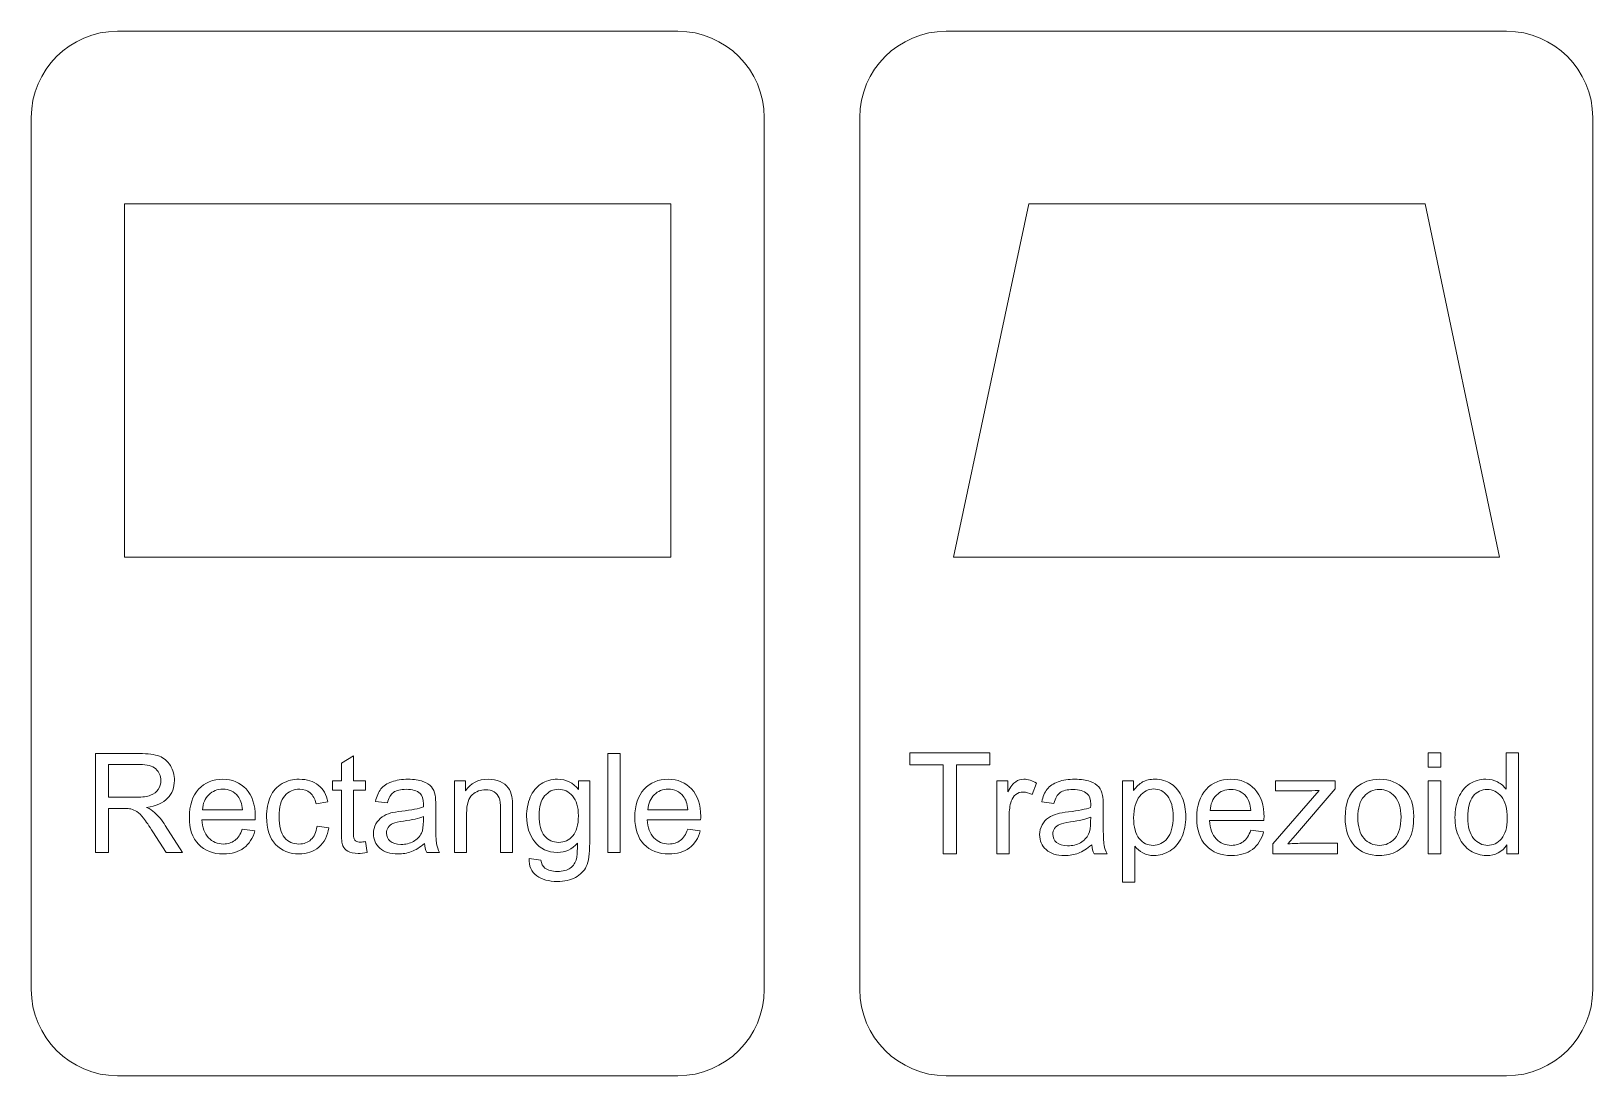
# Model space of a CAD drawing. Header units: inches. Extents: x -4.5 to 4.5, y -6.6 to 6.6.
# Drawn here: x -2.156 to 2.216, y 3.673 to 6.598 of the extents above; entities that cross this region are included whole.
import ezdxf

# ---------------------------------------------------------------- set-up
doc = ezdxf.new("R2010")
doc.units = ezdxf.units.IN
doc.header["$MEASUREMENT"] = 0
doc.layers.add('Layer 1', color=7, linetype='Continuous')

msp = doc.modelspace()

# ---------------------------------------------------------------- linework, layer by layer
at = {"layer": 'Layer 1', "lineweight": 9}
msp.add_lwpolyline([(-1.895, 5.1249), (-0.3657, 5.1249), (-0.3657, 6.1145), (-1.895, 6.1145), (-1.895, 5.1249)], close=True, dxfattribs=at)
for points, knots in [([(-1.9151, 6.5976), (-1.9151, 6.5976), (-0.3456, 6.5976), (-0.3456, 6.5976), (-0.2128, 6.5976), (-0.1042, 6.489), (-0.1042, 6.3562), (-0.1042, 6.3562), (-0.1042, 3.9145), (-0.1042, 3.9145), (-0.1042, 3.7817), (-0.2128, 3.6731), (-0.3456, 3.6731), (-0.3456, 3.6731), (-1.9151, 3.6731), (-1.9151, 3.6731), (-2.0479, 3.6731), (-2.1565, 3.7817), (-2.1565, 3.9145), (-2.1565, 3.9145), (-2.1565, 6.3562), (-2.1565, 6.3562), (-2.1565, 6.489), (-2.0479, 6.5976), (-1.9151, 6.5976)], [0, 0, 0, 0, 0.125, 0.125, 0.125, 0.25, 0.25, 0.25, 0.375, 0.375, 0.375, 0.5, 0.5, 0.5, 0.625, 0.625, 0.625, 0.75, 0.75, 0.75, 0.875, 0.875, 0.875, 1, 1, 1, 1]), ([(0.4049, 6.5976), (0.4049, 6.5976), (1.9744, 6.5976), (1.9744, 6.5976), (2.1072, 6.5976), (2.2158, 6.489), (2.2158, 6.3562), (2.2158, 6.3562), (2.2158, 3.9145), (2.2158, 3.9145), (2.2158, 3.7817), (2.1072, 3.6731), (1.9744, 3.6731), (1.9744, 3.6731), (0.4049, 3.6731), (0.4049, 3.6731), (0.2721, 3.6731), (0.1635, 3.7817), (0.1635, 3.9145), (0.1635, 3.9145), (0.1635, 6.3562), (0.1635, 6.3562), (0.1635, 6.489), (0.2721, 6.5976), (0.4049, 6.5976)], [0, 0, 0, 0, 0.125, 0.125, 0.125, 0.25, 0.25, 0.25, 0.375, 0.375, 0.375, 0.5, 0.5, 0.5, 0.625, 0.625, 0.625, 0.75, 0.75, 0.75, 0.875, 0.875, 0.875, 1, 1, 1, 1]), ([(0.6372, 6.1145), (0.6372, 6.1145), (1.7462, 6.1145), (1.7462, 6.1145), (1.7462, 6.1145), (1.955, 5.1249), (1.955, 5.1249), (1.955, 5.1249), (0.4256, 5.1249), (0.4256, 5.1249), (0.4256, 5.1249), (0.6372, 6.1145), (0.6372, 6.1145)], [0, 0, 0, 0, 0.25, 0.25, 0.25, 0.5, 0.5, 0.5, 0.75, 0.75, 0.75, 1, 1, 1, 1])]:
    msp.add_open_spline(points, degree=3, knots=knots, dxfattribs=at)
at = {"layer": 'Layer 1', "color": 1, "lineweight": 9}
for points, knots in [([(-1.9768, 4.2983), (-1.9768, 4.2983), (-1.9768, 4.5753), (-1.9768, 4.5753), (-1.9768, 4.5753), (-1.8541, 4.5753), (-1.8541, 4.5753), (-1.8294, 4.5753), (-1.8106, 4.5727), (-1.7978, 4.5678), (-1.785, 4.5628), (-1.7747, 4.5541), (-1.767, 4.5415), (-1.7594, 4.5289), (-1.7556, 4.515), (-1.7556, 4.4998), (-1.7556, 4.4801), (-1.7619, 4.4635), (-1.7746, 4.4501), (-1.7874, 4.4366), (-1.8069, 4.4281), (-1.8335, 4.4244), (-1.8238, 4.4198), (-1.8164, 4.4151), (-1.8114, 4.4106), (-1.8007, 4.4008), (-1.7906, 4.3885), (-1.7811, 4.3737), (-1.7811, 4.3737), (-1.7332, 4.2983), (-1.7332, 4.2983), (-1.7332, 4.2983), (-1.779, 4.2983), (-1.779, 4.2983), (-1.779, 4.2983), (-1.8156, 4.356), (-1.8156, 4.356), (-1.8262, 4.3727), (-1.8351, 4.3854), (-1.8419, 4.3942), (-1.8489, 4.403), (-1.8551, 4.4091), (-1.8606, 4.4127), (-1.866, 4.4162), (-1.8716, 4.4186), (-1.8773, 4.42), (-1.8814, 4.4209), (-1.8882, 4.4213), (-1.8976, 4.4213), (-1.8976, 4.4213), (-1.9401, 4.4213), (-1.9401, 4.4213), (-1.9401, 4.4213), (-1.9401, 4.2983), (-1.9401, 4.2983), (-1.9401, 4.2983), (-1.9768, 4.2983), (-1.9768, 4.2983)], [0, 0, 0, 0, 0.052632, 0.052632, 0.052632, 0.105263, 0.105263, 0.105263, 0.157895, 0.157895, 0.157895, 0.210526, 0.210526, 0.210526, 0.263158, 0.263158, 0.263158, 0.315789, 0.315789, 0.315789, 0.368421, 0.368421, 0.368421, 0.421053, 0.421053, 0.421053, 0.473684, 0.473684, 0.473684, 0.526316, 0.526316, 0.526316, 0.578947, 0.578947, 0.578947, 0.631579, 0.631579, 0.631579, 0.684211, 0.684211, 0.684211, 0.736842, 0.736842, 0.736842, 0.789474, 0.789474, 0.789474, 0.842105, 0.842105, 0.842105, 0.894737, 0.894737, 0.894737, 0.947368, 0.947368, 0.947368, 1, 1, 1, 1]), ([(-1.2201, 4.3287), (-1.2201, 4.3287), (-1.2155, 4.2986), (-1.2155, 4.2986), (-1.225, 4.2966), (-1.2336, 4.2956), (-1.2411, 4.2956), (-1.2534, 4.2956), (-1.2629, 4.2976), (-1.2698, 4.3015), (-1.2765, 4.3054), (-1.2813, 4.3105), (-1.2841, 4.3169), (-1.2869, 4.3233), (-1.2882, 4.3367), (-1.2882, 4.3571), (-1.2882, 4.3571), (-1.2882, 4.4728), (-1.2882, 4.4728), (-1.2882, 4.4728), (-1.3134, 4.4728), (-1.3134, 4.4728), (-1.3134, 4.4728), (-1.3134, 4.4991), (-1.3134, 4.4991), (-1.3134, 4.4991), (-1.2882, 4.4991), (-1.2882, 4.4991), (-1.2882, 4.4991), (-1.2882, 4.5487), (-1.2882, 4.5487), (-1.2882, 4.5487), (-1.2542, 4.5691), (-1.2542, 4.5691), (-1.2542, 4.5691), (-1.2542, 4.4991), (-1.2542, 4.4991), (-1.2542, 4.4991), (-1.2201, 4.4991), (-1.2201, 4.4991), (-1.2201, 4.4991), (-1.2201, 4.4728), (-1.2201, 4.4728), (-1.2201, 4.4728), (-1.2542, 4.4728), (-1.2542, 4.4728), (-1.2542, 4.4728), (-1.2542, 4.3552), (-1.2542, 4.3552), (-1.2542, 4.3454), (-1.2536, 4.3392), (-1.2524, 4.3364), (-1.2512, 4.3337), (-1.2493, 4.3315), (-1.2466, 4.3298), (-1.2439, 4.3282), (-1.24, 4.3273), (-1.235, 4.3273), (-1.2312, 4.3273), (-1.2263, 4.3278), (-1.2201, 4.3287)], [0, 0, 0, 0, 0.05, 0.05, 0.05, 0.1, 0.1, 0.1, 0.15, 0.15, 0.15, 0.2, 0.2, 0.2, 0.25, 0.25, 0.25, 0.3, 0.3, 0.3, 0.35, 0.35, 0.35, 0.4, 0.4, 0.4, 0.45, 0.45, 0.45, 0.5, 0.5, 0.5, 0.55, 0.55, 0.55, 0.6, 0.6, 0.6, 0.65, 0.65, 0.65, 0.7, 0.7, 0.7, 0.75, 0.75, 0.75, 0.8, 0.8, 0.8, 0.85, 0.85, 0.85, 0.9, 0.9, 0.9, 0.95, 0.95, 0.95, 1, 1, 1, 1]), ([(-0.542, 4.2983), (-0.542, 4.2983), (-0.542, 4.5753), (-0.542, 4.5753), (-0.542, 4.5753), (-0.5079, 4.5753), (-0.5079, 4.5753), (-0.5079, 4.5753), (-0.5079, 4.2983), (-0.5079, 4.2983), (-0.5079, 4.2983), (-0.542, 4.2983), (-0.542, 4.2983)], [0, 0, 0, 0, 0.25, 0.25, 0.25, 0.5, 0.5, 0.5, 0.75, 0.75, 0.75, 1, 1, 1, 1]), ([(0.3969, 4.2941), (0.3969, 4.2941), (0.3969, 4.5437), (0.3969, 4.5437), (0.3969, 4.5437), (0.3037, 4.5437), (0.3037, 4.5437), (0.3037, 4.5437), (0.3037, 4.5769), (0.3037, 4.5769), (0.3037, 4.5769), (0.5277, 4.5769), (0.5277, 4.5769), (0.5277, 4.5769), (0.5277, 4.5437), (0.5277, 4.5437), (0.5277, 4.5437), (0.4345, 4.5437), (0.4345, 4.5437), (0.4345, 4.5437), (0.4345, 4.2941), (0.4345, 4.2941), (0.4345, 4.2941), (0.3969, 4.2941), (0.3969, 4.2941)], [0, 0, 0, 0, 0.125, 0.125, 0.125, 0.25, 0.25, 0.25, 0.375, 0.375, 0.375, 0.5, 0.5, 0.5, 0.625, 0.625, 0.625, 0.75, 0.75, 0.75, 0.875, 0.875, 0.875, 1, 1, 1, 1]), ([(1.7553, 4.5374), (1.7553, 4.5374), (1.7553, 4.5769), (1.7553, 4.5769), (1.7553, 4.5769), (1.79, 4.5769), (1.79, 4.5769), (1.79, 4.5769), (1.79, 4.5374), (1.79, 4.5374), (1.79, 4.5374), (1.7553, 4.5374), (1.7553, 4.5374)], [0, 0, 0, 0, 0.25, 0.25, 0.25, 0.5, 0.5, 0.5, 0.75, 0.75, 0.75, 1, 1, 1, 1]), ([(1.9754, 4.2941), (1.9754, 4.2941), (1.9754, 4.3201), (1.9754, 4.3201), (1.9624, 4.2999), (1.9433, 4.2897), (1.9181, 4.2897), (1.9018, 4.2897), (1.8868, 4.2942), (1.8731, 4.3032), (1.8594, 4.3122), (1.8488, 4.3247), (1.8413, 4.3408), (1.8338, 4.3569), (1.83, 4.3754), (1.83, 4.3964), (1.83, 4.4168), (1.8334, 4.4353), (1.8402, 4.452), (1.8471, 4.4685), (1.8573, 4.4813), (1.8709, 4.4901), (1.8845, 4.499), (1.8997, 4.5034), (1.9165, 4.5034), (1.9289, 4.5034), (1.9399, 4.5008), (1.9495, 4.4956), (1.9591, 4.4904), (1.967, 4.4836), (1.973, 4.4752), (1.973, 4.4752), (1.973, 4.5769), (1.973, 4.5769), (1.973, 4.5769), (2.0078, 4.5769), (2.0078, 4.5769), (2.0078, 4.5769), (2.0078, 4.2941), (2.0078, 4.2941), (2.0078, 4.2941), (1.9754, 4.2941), (1.9754, 4.2941)], [0, 0, 0, 0, 0.071429, 0.071429, 0.071429, 0.142857, 0.142857, 0.142857, 0.214286, 0.214286, 0.214286, 0.285714, 0.285714, 0.285714, 0.357143, 0.357143, 0.357143, 0.428571, 0.428571, 0.428571, 0.5, 0.5, 0.5, 0.571429, 0.571429, 0.571429, 0.642857, 0.642857, 0.642857, 0.714286, 0.714286, 0.714286, 0.785714, 0.785714, 0.785714, 0.857143, 0.857143, 0.857143, 0.928571, 0.928571, 0.928571, 1, 1, 1, 1]), ([(-1.9401, 4.453), (-1.9401, 4.453), (-1.8614, 4.453), (-1.8614, 4.453), (-1.8447, 4.453), (-1.8316, 4.4548), (-1.8222, 4.4583), (-1.8128, 4.4617), (-1.8057, 4.4672), (-1.8008, 4.4749), (-1.7959, 4.4825), (-1.7935, 4.4907), (-1.7935, 4.4997), (-1.7935, 4.5128), (-1.7982, 4.5236), (-1.8077, 4.5321), (-1.8171, 4.5405), (-1.8321, 4.5447), (-1.8525, 4.5447), (-1.8525, 4.5447), (-1.9401, 4.5447), (-1.9401, 4.5447), (-1.9401, 4.5447), (-1.9401, 4.453), (-1.9401, 4.453)], [0, 0, 0, 0, 0.125, 0.125, 0.125, 0.25, 0.25, 0.25, 0.375, 0.375, 0.375, 0.5, 0.5, 0.5, 0.625, 0.625, 0.625, 0.75, 0.75, 0.75, 0.875, 0.875, 0.875, 1, 1, 1, 1]), ([(-1.5656, 4.3633), (-1.5656, 4.3633), (-1.5304, 4.3587), (-1.5304, 4.3587), (-1.5359, 4.3382), (-1.5461, 4.3223), (-1.5611, 4.311), (-1.576, 4.2997), (-1.5951, 4.2941), (-1.6184, 4.2941), (-1.6477, 4.2941), (-1.6709, 4.3031), (-1.688, 4.3211), (-1.7052, 4.3391), (-1.7137, 4.3645), (-1.7137, 4.397), (-1.7137, 4.4307), (-1.7051, 4.4568), (-1.6878, 4.4754), (-1.6704, 4.494), (-1.6479, 4.5033), (-1.6203, 4.5033), (-1.5935, 4.5033), (-1.5717, 4.4942), (-1.5547, 4.476), (-1.5377, 4.4577), (-1.5292, 4.4321), (-1.5292, 4.399), (-1.5292, 4.397), (-1.5293, 4.394), (-1.5294, 4.39), (-1.5294, 4.39), (-1.6789, 4.39), (-1.6789, 4.39), (-1.6776, 4.368), (-1.6714, 4.3511), (-1.6602, 4.3395), (-1.6491, 4.3278), (-1.6351, 4.3219), (-1.6184, 4.3219), (-1.6059, 4.3219), (-1.5953, 4.3252), (-1.5865, 4.3318), (-1.5777, 4.3384), (-1.5708, 4.3489), (-1.5656, 4.3633)], [0, 0, 0, 0, 0.066667, 0.066667, 0.066667, 0.133333, 0.133333, 0.133333, 0.2, 0.2, 0.2, 0.266667, 0.266667, 0.266667, 0.333333, 0.333333, 0.333333, 0.4, 0.4, 0.4, 0.466667, 0.466667, 0.466667, 0.533333, 0.533333, 0.533333, 0.6, 0.6, 0.6, 0.666667, 0.666667, 0.666667, 0.733333, 0.733333, 0.733333, 0.8, 0.8, 0.8, 0.866667, 0.866667, 0.866667, 0.933333, 0.933333, 0.933333, 1, 1, 1, 1]), ([(-1.677, 4.4178), (-1.677, 4.4178), (-1.5652, 4.4178), (-1.5652, 4.4178), (-1.5667, 4.4347), (-1.571, 4.4474), (-1.578, 4.4558), (-1.5888, 4.4689), (-1.6029, 4.4755), (-1.6201, 4.4755), (-1.6357, 4.4755), (-1.6488, 4.4703), (-1.6594, 4.4598), (-1.67, 4.4494), (-1.6758, 4.4354), (-1.677, 4.4178)], [0, 0, 0, 0, 0.2, 0.2, 0.2, 0.4, 0.4, 0.4, 0.6, 0.6, 0.6, 0.8, 0.8, 0.8, 1, 1, 1, 1]), ([(-1.3563, 4.3718), (-1.3563, 4.3718), (-1.323, 4.3672), (-1.323, 4.3672), (-1.3267, 4.3443), (-1.336, 4.3264), (-1.351, 4.3135), (-1.366, 4.3005), (-1.3845, 4.2941), (-1.4064, 4.2941), (-1.4338, 4.2941), (-1.4558, 4.303), (-1.4724, 4.321), (-1.4891, 4.3389), (-1.4975, 4.3645), (-1.4975, 4.3979), (-1.4975, 4.4196), (-1.4938, 4.4385), (-1.4867, 4.4547), (-1.4795, 4.4709), (-1.4686, 4.4831), (-1.4539, 4.4911), (-1.4393, 4.4993), (-1.4234, 4.5033), (-1.4061, 4.5033), (-1.3844, 4.5033), (-1.3665, 4.4978), (-1.3527, 4.4868), (-1.3389, 4.4758), (-1.33, 4.4601), (-1.3261, 4.4399), (-1.3261, 4.4399), (-1.359, 4.4349), (-1.359, 4.4349), (-1.3621, 4.4483), (-1.3677, 4.4585), (-1.3758, 4.4653), (-1.3837, 4.4721), (-1.3934, 4.4755), (-1.4048, 4.4755), (-1.4219, 4.4755), (-1.4358, 4.4693), (-1.4466, 4.4571), (-1.4573, 4.4448), (-1.4626, 4.4254), (-1.4626, 4.3989), (-1.4626, 4.3719), (-1.4575, 4.3524), (-1.4472, 4.3402), (-1.4368, 4.328), (-1.4233, 4.3219), (-1.4068, 4.3219), (-1.3934, 4.3219), (-1.3822, 4.326), (-1.3733, 4.3342), (-1.3643, 4.3423), (-1.3587, 4.3549), (-1.3563, 4.3718)], [0, 0, 0, 0, 0.052632, 0.052632, 0.052632, 0.105263, 0.105263, 0.105263, 0.157895, 0.157895, 0.157895, 0.210526, 0.210526, 0.210526, 0.263158, 0.263158, 0.263158, 0.315789, 0.315789, 0.315789, 0.368421, 0.368421, 0.368421, 0.421053, 0.421053, 0.421053, 0.473684, 0.473684, 0.473684, 0.526316, 0.526316, 0.526316, 0.578947, 0.578947, 0.578947, 0.631579, 0.631579, 0.631579, 0.684211, 0.684211, 0.684211, 0.736842, 0.736842, 0.736842, 0.789474, 0.789474, 0.789474, 0.842105, 0.842105, 0.842105, 0.894737, 0.894737, 0.894737, 0.947368, 0.947368, 0.947368, 1, 1, 1, 1]), ([(-1.0554, 4.3235), (-1.0681, 4.3127), (-1.0803, 4.3052), (-1.0919, 4.3007), (-1.1036, 4.2963), (-1.1161, 4.2941), (-1.1295, 4.2941), (-1.1515, 4.2941), (-1.1685, 4.2994), (-1.1804, 4.3102), (-1.1922, 4.3209), (-1.1982, 4.3346), (-1.1982, 4.3513), (-1.1982, 4.3611), (-1.1959, 4.3701), (-1.1914, 4.3782), (-1.1869, 4.3863), (-1.1811, 4.3928), (-1.1739, 4.3977), (-1.1666, 4.4026), (-1.1584, 4.4063), (-1.1494, 4.4088), (-1.1427, 4.4106), (-1.1325, 4.4122), (-1.1191, 4.4139), (-1.0916, 4.4171), (-1.0713, 4.4211), (-1.0583, 4.4256), (-1.0582, 4.4302), (-1.0581, 4.4332), (-1.0581, 4.4344), (-1.0581, 4.4482), (-1.0614, 4.4579), (-1.0678, 4.4636), (-1.0765, 4.4713), (-1.0895, 4.4751), (-1.1066, 4.4751), (-1.1227, 4.4751), (-1.1345, 4.4722), (-1.1421, 4.4666), (-1.1498, 4.461), (-1.1554, 4.4511), (-1.1591, 4.4368), (-1.1591, 4.4368), (-1.1924, 4.4414), (-1.1924, 4.4414), (-1.1893, 4.4557), (-1.1844, 4.4672), (-1.1774, 4.476), (-1.1704, 4.4848), (-1.1604, 4.4915), (-1.1472, 4.4962), (-1.1341, 4.5009), (-1.1189, 4.5033), (-1.1016, 4.5033), (-1.0844, 4.5033), (-1.0705, 4.5013), (-1.0597, 4.4973), (-1.049, 4.4932), (-1.0411, 4.4882), (-1.036, 4.482), (-1.031, 4.4759), (-1.0275, 4.4682), (-1.0254, 4.4588), (-1.0243, 4.453), (-1.0237, 4.4426), (-1.0237, 4.4276), (-1.0237, 4.4276), (-1.0237, 4.3825), (-1.0237, 4.3825), (-1.0237, 4.3509), (-1.023, 4.331), (-1.0216, 4.3226), (-1.0202, 4.3141), (-1.0174, 4.3061), (-1.0133, 4.2983), (-1.0133, 4.2983), (-1.0489, 4.2983), (-1.0489, 4.2983), (-1.0523, 4.3055), (-1.0545, 4.3139), (-1.0554, 4.3235)], [0, 0, 0, 0, 0.037037, 0.037037, 0.037037, 0.074074, 0.074074, 0.074074, 0.111111, 0.111111, 0.111111, 0.148148, 0.148148, 0.148148, 0.185185, 0.185185, 0.185185, 0.222222, 0.222222, 0.222222, 0.259259, 0.259259, 0.259259, 0.296296, 0.296296, 0.296296, 0.333333, 0.333333, 0.333333, 0.37037, 0.37037, 0.37037, 0.407407, 0.407407, 0.407407, 0.444444, 0.444444, 0.444444, 0.481481, 0.481481, 0.481481, 0.518519, 0.518519, 0.518519, 0.555556, 0.555556, 0.555556, 0.592593, 0.592593, 0.592593, 0.62963, 0.62963, 0.62963, 0.666667, 0.666667, 0.666667, 0.703704, 0.703704, 0.703704, 0.740741, 0.740741, 0.740741, 0.777778, 0.777778, 0.777778, 0.814815, 0.814815, 0.814815, 0.851852, 0.851852, 0.851852, 0.888889, 0.888889, 0.888889, 0.925926, 0.925926, 0.925926, 0.962963, 0.962963, 0.962963, 1, 1, 1, 1]), ([(-0.9714, 4.2983), (-0.9714, 4.2983), (-0.9714, 4.4991), (-0.9714, 4.4991), (-0.9714, 4.4991), (-0.9409, 4.4991), (-0.9409, 4.4991), (-0.9409, 4.4991), (-0.9409, 4.4706), (-0.9409, 4.4706), (-0.9262, 4.4924), (-0.9049, 4.5033), (-0.8771, 4.5033), (-0.865, 4.5033), (-0.8539, 4.5011), (-0.8438, 4.4968), (-0.8337, 4.4925), (-0.8261, 4.4868), (-0.821, 4.4797), (-0.816, 4.4727), (-0.8125, 4.4643), (-0.8105, 4.4546), (-0.8092, 4.4483), (-0.8086, 4.4373), (-0.8086, 4.4216), (-0.8086, 4.4216), (-0.8086, 4.2983), (-0.8086, 4.2983), (-0.8086, 4.2983), (-0.8426, 4.2983), (-0.8426, 4.2983), (-0.8426, 4.2983), (-0.8426, 4.4203), (-0.8426, 4.4203), (-0.8426, 4.4341), (-0.8439, 4.4445), (-0.8466, 4.4514), (-0.8492, 4.4582), (-0.8539, 4.4637), (-0.8606, 4.4678), (-0.8673, 4.4719), (-0.8753, 4.4739), (-0.8843, 4.4739), (-0.8987, 4.4739), (-0.9112, 4.4693), (-0.9217, 4.4601), (-0.9322, 4.451), (-0.9374, 4.4335), (-0.9374, 4.4079), (-0.9374, 4.4079), (-0.9374, 4.2983), (-0.9374, 4.2983), (-0.9374, 4.2983), (-0.9714, 4.2983), (-0.9714, 4.2983)], [0, 0, 0, 0, 0.055556, 0.055556, 0.055556, 0.111111, 0.111111, 0.111111, 0.166667, 0.166667, 0.166667, 0.222222, 0.222222, 0.222222, 0.277778, 0.277778, 0.277778, 0.333333, 0.333333, 0.333333, 0.388889, 0.388889, 0.388889, 0.444444, 0.444444, 0.444444, 0.5, 0.5, 0.5, 0.555556, 0.555556, 0.555556, 0.611111, 0.611111, 0.611111, 0.666667, 0.666667, 0.666667, 0.722222, 0.722222, 0.722222, 0.777778, 0.777778, 0.777778, 0.833333, 0.833333, 0.833333, 0.888889, 0.888889, 0.888889, 0.944444, 0.944444, 0.944444, 1, 1, 1, 1]), ([(-0.7626, 4.2817), (-0.7626, 4.2817), (-0.7297, 4.2771), (-0.7297, 4.2771), (-0.7283, 4.2669), (-0.7245, 4.2595), (-0.7182, 4.2547), (-0.7097, 4.2485), (-0.6982, 4.2453), (-0.6835, 4.2453), (-0.6678, 4.2453), (-0.6556, 4.2485), (-0.6471, 4.2547), (-0.6385, 4.261), (-0.6327, 4.2698), (-0.6297, 4.2811), (-0.6279, 4.288), (-0.6271, 4.3025), (-0.6272, 4.3246), (-0.6421, 4.3071), (-0.6606, 4.2983), (-0.6828, 4.2983), (-0.7104, 4.2983), (-0.7318, 4.3083), (-0.7468, 4.3282), (-0.762, 4.348), (-0.7695, 4.3719), (-0.7695, 4.3997), (-0.7695, 4.4188), (-0.7661, 4.4365), (-0.7592, 4.4527), (-0.7523, 4.4688), (-0.7422, 4.4813), (-0.7291, 4.4901), (-0.7159, 4.4989), (-0.7004, 4.5033), (-0.6826, 4.5033), (-0.659, 4.5033), (-0.6395, 4.4936), (-0.6241, 4.4743), (-0.6241, 4.4743), (-0.6241, 4.4991), (-0.6241, 4.4991), (-0.6241, 4.4991), (-0.5928, 4.4991), (-0.5928, 4.4991), (-0.5928, 4.4991), (-0.5928, 4.3257), (-0.5928, 4.3257), (-0.5928, 4.2945), (-0.5959, 4.2723), (-0.6023, 4.2593), (-0.6086, 4.2463), (-0.6188, 4.236), (-0.6325, 4.2284), (-0.6463, 4.2209), (-0.6632, 4.2171), (-0.6834, 4.2171), (-0.7073, 4.2171), (-0.7265, 4.2225), (-0.7412, 4.2332), (-0.756, 4.2439), (-0.7631, 4.2601), (-0.7626, 4.2817)], [0, 0, 0, 0, 0.047619, 0.047619, 0.047619, 0.095238, 0.095238, 0.095238, 0.142857, 0.142857, 0.142857, 0.190476, 0.190476, 0.190476, 0.238095, 0.238095, 0.238095, 0.285714, 0.285714, 0.285714, 0.333333, 0.333333, 0.333333, 0.380952, 0.380952, 0.380952, 0.428571, 0.428571, 0.428571, 0.47619, 0.47619, 0.47619, 0.52381, 0.52381, 0.52381, 0.571429, 0.571429, 0.571429, 0.619048, 0.619048, 0.619048, 0.666667, 0.666667, 0.666667, 0.714286, 0.714286, 0.714286, 0.761905, 0.761905, 0.761905, 0.809524, 0.809524, 0.809524, 0.857143, 0.857143, 0.857143, 0.904762, 0.904762, 0.904762, 0.952381, 0.952381, 0.952381, 1, 1, 1, 1]), ([(-0.7347, 4.4021), (-0.7347, 4.3759), (-0.7295, 4.3567), (-0.7191, 4.3447), (-0.7086, 4.3326), (-0.6955, 4.3266), (-0.6797, 4.3266), (-0.6641, 4.3266), (-0.651, 4.3326), (-0.6404, 4.3445), (-0.6298, 4.3565), (-0.6245, 4.3754), (-0.6245, 4.401), (-0.6245, 4.4255), (-0.63, 4.444), (-0.6409, 4.4565), (-0.6518, 4.4689), (-0.6649, 4.4751), (-0.6803, 4.4751), (-0.6954, 4.4751), (-0.7082, 4.469), (-0.7189, 4.4567), (-0.7294, 4.4445), (-0.7347, 4.4263), (-0.7347, 4.4021)], [0, 0, 0, 0, 0.125, 0.125, 0.125, 0.25, 0.25, 0.25, 0.375, 0.375, 0.375, 0.5, 0.5, 0.5, 0.625, 0.625, 0.625, 0.75, 0.75, 0.75, 0.875, 0.875, 0.875, 1, 1, 1, 1]), ([(-0.3184, 4.3633), (-0.3184, 4.3633), (-0.2832, 4.3587), (-0.2832, 4.3587), (-0.2886, 4.3382), (-0.2989, 4.3223), (-0.3138, 4.311), (-0.3288, 4.2997), (-0.3479, 4.2941), (-0.3712, 4.2941), (-0.4004, 4.2941), (-0.4236, 4.3031), (-0.4408, 4.3211), (-0.4579, 4.3391), (-0.4665, 4.3645), (-0.4665, 4.397), (-0.4665, 4.4307), (-0.4579, 4.4568), (-0.4405, 4.4754), (-0.4232, 4.494), (-0.4007, 4.5033), (-0.373, 4.5033), (-0.3463, 4.5033), (-0.3244, 4.4942), (-0.3075, 4.476), (-0.2905, 4.4577), (-0.282, 4.4321), (-0.282, 4.399), (-0.282, 4.397), (-0.2821, 4.394), (-0.2822, 4.39), (-0.2822, 4.39), (-0.4317, 4.39), (-0.4317, 4.39), (-0.4304, 4.368), (-0.4242, 4.3511), (-0.413, 4.3395), (-0.4018, 4.3278), (-0.3879, 4.3219), (-0.3712, 4.3219), (-0.3587, 4.3219), (-0.3481, 4.3252), (-0.3393, 4.3318), (-0.3305, 4.3384), (-0.3235, 4.3489), (-0.3184, 4.3633)], [0, 0, 0, 0, 0.066667, 0.066667, 0.066667, 0.133333, 0.133333, 0.133333, 0.2, 0.2, 0.2, 0.266667, 0.266667, 0.266667, 0.333333, 0.333333, 0.333333, 0.4, 0.4, 0.4, 0.466667, 0.466667, 0.466667, 0.533333, 0.533333, 0.533333, 0.6, 0.6, 0.6, 0.666667, 0.666667, 0.666667, 0.733333, 0.733333, 0.733333, 0.8, 0.8, 0.8, 0.866667, 0.866667, 0.866667, 0.933333, 0.933333, 0.933333, 1, 1, 1, 1]), ([(-0.4298, 4.4178), (-0.4298, 4.4178), (-0.318, 4.4178), (-0.318, 4.4178), (-0.3195, 4.4347), (-0.3238, 4.4474), (-0.3308, 4.4558), (-0.3416, 4.4689), (-0.3556, 4.4755), (-0.3728, 4.4755), (-0.3884, 4.4755), (-0.4015, 4.4703), (-0.4122, 4.4598), (-0.4227, 4.4494), (-0.4286, 4.4354), (-0.4298, 4.4178)], [0, 0, 0, 0, 0.2, 0.2, 0.2, 0.4, 0.4, 0.4, 0.6, 0.6, 0.6, 0.8, 0.8, 0.8, 1, 1, 1, 1]), ([(0.5469, 4.2941), (0.5469, 4.2941), (0.5469, 4.4991), (0.5469, 4.4991), (0.5469, 4.4991), (0.5781, 4.4991), (0.5781, 4.4991), (0.5781, 4.4991), (0.5781, 4.4677), (0.5781, 4.4677), (0.5861, 4.4822), (0.5935, 4.4919), (0.6002, 4.4965), (0.607, 4.5011), (0.6145, 4.5034), (0.6226, 4.5034), (0.6343, 4.5034), (0.6462, 4.4998), (0.6583, 4.4924), (0.6583, 4.4924), (0.6459, 4.4604), (0.6459, 4.4604), (0.6375, 4.4651), (0.6291, 4.4675), (0.6207, 4.4675), (0.6131, 4.4675), (0.6063, 4.4652), (0.6003, 4.4606), (0.5943, 4.4561), (0.59, 4.4498), (0.5875, 4.4417), (0.5836, 4.4294), (0.5817, 4.4159), (0.5817, 4.4012), (0.5817, 4.4012), (0.5817, 4.2941), (0.5817, 4.2941), (0.5817, 4.2941), (0.5469, 4.2941), (0.5469, 4.2941)], [0, 0, 0, 0, 0.076923, 0.076923, 0.076923, 0.153846, 0.153846, 0.153846, 0.230769, 0.230769, 0.230769, 0.307692, 0.307692, 0.307692, 0.384615, 0.384615, 0.384615, 0.461538, 0.461538, 0.461538, 0.538462, 0.538462, 0.538462, 0.615385, 0.615385, 0.615385, 0.692308, 0.692308, 0.692308, 0.769231, 0.769231, 0.769231, 0.846154, 0.846154, 0.846154, 0.923077, 0.923077, 0.923077, 1, 1, 1, 1]), ([(0.8128, 4.3197), (0.7999, 4.3087), (0.7874, 4.301), (0.7755, 4.2965), (0.7636, 4.292), (0.7508, 4.2897), (0.7371, 4.2897), (0.7146, 4.2897), (0.6973, 4.2952), (0.6852, 4.3062), (0.6731, 4.3171), (0.667, 4.3311), (0.667, 4.3482), (0.667, 4.3582), (0.6693, 4.3673), (0.6739, 4.3756), (0.6785, 4.3839), (0.6845, 4.3905), (0.6918, 4.3955), (0.6993, 4.4005), (0.7076, 4.4043), (0.7169, 4.4069), (0.7237, 4.4087), (0.734, 4.4104), (0.7478, 4.4121), (0.7759, 4.4154), (0.7966, 4.4194), (0.8098, 4.424), (0.81, 4.4288), (0.81, 4.4318), (0.81, 4.4331), (0.81, 4.4471), (0.8067, 4.4571), (0.8001, 4.4629), (0.7913, 4.4707), (0.778, 4.4746), (0.7605, 4.4746), (0.7441, 4.4746), (0.732, 4.4717), (0.7242, 4.466), (0.7164, 4.4602), (0.7107, 4.4501), (0.7069, 4.4355), (0.7069, 4.4355), (0.6729, 4.4402), (0.6729, 4.4402), (0.676, 4.4548), (0.6811, 4.4666), (0.6882, 4.4755), (0.6953, 4.4845), (0.7056, 4.4913), (0.719, 4.4962), (0.7324, 4.501), (0.748, 4.5034), (0.7656, 4.5034), (0.7832, 4.5034), (0.7974, 4.5014), (0.8084, 4.4973), (0.8194, 4.4931), (0.8275, 4.488), (0.8326, 4.4817), (0.8377, 4.4755), (0.8414, 4.4676), (0.8435, 4.458), (0.8446, 4.4521), (0.8452, 4.4414), (0.8452, 4.4261), (0.8452, 4.4261), (0.8452, 4.38), (0.8452, 4.38), (0.8452, 4.3478), (0.8459, 4.3274), (0.8474, 4.3188), (0.8487, 4.3102), (0.8516, 4.302), (0.8559, 4.2941), (0.8559, 4.2941), (0.8195, 4.2941), (0.8195, 4.2941), (0.816, 4.3014), (0.8138, 4.3099), (0.8128, 4.3197)], [0, 0, 0, 0, 0.037037, 0.037037, 0.037037, 0.074074, 0.074074, 0.074074, 0.111111, 0.111111, 0.111111, 0.148148, 0.148148, 0.148148, 0.185185, 0.185185, 0.185185, 0.222222, 0.222222, 0.222222, 0.259259, 0.259259, 0.259259, 0.296296, 0.296296, 0.296296, 0.333333, 0.333333, 0.333333, 0.37037, 0.37037, 0.37037, 0.407407, 0.407407, 0.407407, 0.444444, 0.444444, 0.444444, 0.481481, 0.481481, 0.481481, 0.518519, 0.518519, 0.518519, 0.555556, 0.555556, 0.555556, 0.592593, 0.592593, 0.592593, 0.62963, 0.62963, 0.62963, 0.666667, 0.666667, 0.666667, 0.703704, 0.703704, 0.703704, 0.740741, 0.740741, 0.740741, 0.777778, 0.777778, 0.777778, 0.814815, 0.814815, 0.814815, 0.851852, 0.851852, 0.851852, 0.888889, 0.888889, 0.888889, 0.925926, 0.925926, 0.925926, 0.962963, 0.962963, 0.962963, 1, 1, 1, 1]), ([(0.8986, 4.2154), (0.8986, 4.2154), (0.8986, 4.4991), (0.8986, 4.4991), (0.8986, 4.4991), (0.9302, 4.4991), (0.9302, 4.4991), (0.9302, 4.4991), (0.9302, 4.4722), (0.9302, 4.4722), (0.9376, 4.4826), (0.9461, 4.4904), (0.9555, 4.4956), (0.9648, 4.5008), (0.9762, 4.5034), (0.9896, 4.5034), (1.0071, 4.5034), (1.0225, 4.499), (1.0359, 4.4899), (1.0492, 4.481), (1.0593, 4.4683), (1.0662, 4.452), (1.0729, 4.4356), (1.0764, 4.4176), (1.0764, 4.3981), (1.0764, 4.3772), (1.0726, 4.3584), (1.0651, 4.3416), (1.0576, 4.3249), (1.0467, 4.312), (1.0323, 4.3031), (1.018, 4.2942), (1.0029, 4.2897), (0.9871, 4.2897), (0.9756, 4.2897), (0.9652, 4.2921), (0.956, 4.297), (0.9468, 4.3019), (0.9393, 4.308), (0.9334, 4.3155), (0.9334, 4.3155), (0.9334, 4.2154), (0.9334, 4.2154), (0.9334, 4.2154), (0.8986, 4.2154), (0.8986, 4.2154)], [0, 0, 0, 0, 0.066667, 0.066667, 0.066667, 0.133333, 0.133333, 0.133333, 0.2, 0.2, 0.2, 0.266667, 0.266667, 0.266667, 0.333333, 0.333333, 0.333333, 0.4, 0.4, 0.4, 0.466667, 0.466667, 0.466667, 0.533333, 0.533333, 0.533333, 0.6, 0.6, 0.6, 0.666667, 0.666667, 0.666667, 0.733333, 0.733333, 0.733333, 0.8, 0.8, 0.8, 0.866667, 0.866667, 0.866667, 0.933333, 0.933333, 0.933333, 1, 1, 1, 1]), ([(0.9302, 4.3953), (0.9302, 4.3691), (0.9355, 4.3496), (0.9461, 4.3371), (0.9568, 4.3245), (0.9697, 4.3182), (0.9848, 4.3182), (1.0002, 4.3182), (1.0134, 4.3247), (1.0243, 4.3377), (1.0353, 4.3508), (1.0408, 4.3709), (1.0408, 4.3982), (1.0408, 4.4243), (1.0355, 4.4438), (1.0247, 4.4568), (1.014, 4.4697), (1.0012, 4.4762), (0.9864, 4.4762), (0.9716, 4.4762), (0.9586, 4.4693), (0.9472, 4.4555), (0.9359, 4.4417), (0.9302, 4.4217), (0.9302, 4.3953)], [0, 0, 0, 0, 0.125, 0.125, 0.125, 0.25, 0.25, 0.25, 0.375, 0.375, 0.375, 0.5, 0.5, 0.5, 0.625, 0.625, 0.625, 0.75, 0.75, 0.75, 0.875, 0.875, 0.875, 1, 1, 1, 1]), ([(1.2582, 4.3604), (1.2582, 4.3604), (1.2941, 4.3557), (1.2941, 4.3557), (1.2885, 4.3348), (1.278, 4.3186), (1.2628, 4.307), (1.2475, 4.2955), (1.228, 4.2897), (1.2042, 4.2897), (1.1743, 4.2897), (1.1506, 4.2989), (1.1331, 4.3174), (1.1156, 4.3357), (1.1069, 4.3616), (1.1069, 4.3949), (1.1069, 4.4292), (1.1157, 4.456), (1.1334, 4.4749), (1.1511, 4.494), (1.1741, 4.5034), (1.2023, 4.5034), (1.2296, 4.5034), (1.252, 4.4942), (1.2693, 4.4755), (1.2866, 4.4569), (1.2953, 4.4307), (1.2953, 4.3969), (1.2953, 4.3949), (1.2952, 4.3918), (1.2951, 4.3877), (1.2951, 4.3877), (1.1424, 4.3877), (1.1424, 4.3877), (1.1437, 4.3652), (1.15, 4.348), (1.1615, 4.3361), (1.1729, 4.3241), (1.1872, 4.3182), (1.2042, 4.3182), (1.2169, 4.3182), (1.2278, 4.3215), (1.2368, 4.3282), (1.2458, 4.3349), (1.2529, 4.3457), (1.2582, 4.3604)], [0, 0, 0, 0, 0.066667, 0.066667, 0.066667, 0.133333, 0.133333, 0.133333, 0.2, 0.2, 0.2, 0.266667, 0.266667, 0.266667, 0.333333, 0.333333, 0.333333, 0.4, 0.4, 0.4, 0.466667, 0.466667, 0.466667, 0.533333, 0.533333, 0.533333, 0.6, 0.6, 0.6, 0.666667, 0.666667, 0.666667, 0.733333, 0.733333, 0.733333, 0.8, 0.8, 0.8, 0.866667, 0.866667, 0.866667, 0.933333, 0.933333, 0.933333, 1, 1, 1, 1]), ([(1.1444, 4.4161), (1.1444, 4.4161), (1.2586, 4.4161), (1.2586, 4.4161), (1.257, 4.4334), (1.2526, 4.4463), (1.2454, 4.4549), (1.2345, 4.4683), (1.2201, 4.475), (1.2025, 4.475), (1.1866, 4.475), (1.1732, 4.4697), (1.1624, 4.459), (1.1516, 4.4483), (1.1456, 4.434), (1.1444, 4.4161)], [0, 0, 0, 0, 0.2, 0.2, 0.2, 0.4, 0.4, 0.4, 0.6, 0.6, 0.6, 0.8, 0.8, 0.8, 1, 1, 1, 1]), ([(1.3197, 4.2941), (1.3197, 4.2941), (1.3197, 4.3224), (1.3197, 4.3224), (1.3197, 4.3224), (1.4495, 4.4722), (1.4495, 4.4722), (1.4348, 4.4714), (1.4218, 4.471), (1.4106, 4.471), (1.4106, 4.471), (1.3276, 4.471), (1.3276, 4.471), (1.3276, 4.471), (1.3276, 4.4991), (1.3276, 4.4991), (1.3276, 4.4991), (1.4947, 4.4991), (1.4947, 4.4991), (1.4947, 4.4991), (1.4947, 4.4762), (1.4947, 4.4762), (1.4947, 4.4762), (1.3835, 4.3463), (1.3835, 4.3463), (1.3835, 4.3463), (1.3623, 4.3221), (1.3623, 4.3221), (1.3779, 4.3234), (1.3925, 4.3241), (1.4061, 4.3241), (1.4061, 4.3241), (1.501, 4.3241), (1.501, 4.3241), (1.501, 4.3241), (1.501, 4.2941), (1.501, 4.2941), (1.501, 4.2941), (1.3197, 4.2941), (1.3197, 4.2941)], [0, 0, 0, 0, 0.076923, 0.076923, 0.076923, 0.153846, 0.153846, 0.153846, 0.230769, 0.230769, 0.230769, 0.307692, 0.307692, 0.307692, 0.384615, 0.384615, 0.384615, 0.461538, 0.461538, 0.461538, 0.538462, 0.538462, 0.538462, 0.615385, 0.615385, 0.615385, 0.692308, 0.692308, 0.692308, 0.769231, 0.769231, 0.769231, 0.846154, 0.846154, 0.846154, 0.923077, 0.923077, 0.923077, 1, 1, 1, 1]), ([(1.5225, 4.3966), (1.5225, 4.4344), (1.5331, 4.4625), (1.5542, 4.4807), (1.5718, 4.4959), (1.5933, 4.5034), (1.6187, 4.5034), (1.6468, 4.5034), (1.6698, 4.4942), (1.6877, 4.4758), (1.7056, 4.4574), (1.7145, 4.4319), (1.7145, 4.3995), (1.7145, 4.3731), (1.7106, 4.3525), (1.7027, 4.3374), (1.6948, 4.3223), (1.6832, 4.3106), (1.6681, 4.3022), (1.653, 4.2939), (1.6365, 4.2897), (1.6187, 4.2897), (1.5899, 4.2897), (1.5668, 4.2989), (1.5491, 4.3172), (1.5313, 4.3356), (1.5225, 4.3621), (1.5225, 4.3966)], [0, 0, 0, 0, 0.111111, 0.111111, 0.111111, 0.222222, 0.222222, 0.222222, 0.333333, 0.333333, 0.333333, 0.444444, 0.444444, 0.444444, 0.555556, 0.555556, 0.555556, 0.666667, 0.666667, 0.666667, 0.777778, 0.777778, 0.777778, 0.888889, 0.888889, 0.888889, 1, 1, 1, 1]), ([(1.5581, 4.3965), (1.5581, 4.3703), (1.5638, 4.3507), (1.5753, 4.3377), (1.5868, 4.3247), (1.6012, 4.3182), (1.6187, 4.3182), (1.6359, 4.3182), (1.6503, 4.3247), (1.6618, 4.3378), (1.6732, 4.3509), (1.679, 4.3708), (1.679, 4.3976), (1.679, 4.4229), (1.6732, 4.4421), (1.6616, 4.455), (1.6501, 4.4681), (1.6358, 4.4746), (1.6187, 4.4746), (1.6012, 4.4746), (1.5868, 4.4681), (1.5753, 4.4552), (1.5638, 4.4422), (1.5581, 4.4226), (1.5581, 4.3965)], [0, 0, 0, 0, 0.125, 0.125, 0.125, 0.25, 0.25, 0.25, 0.375, 0.375, 0.375, 0.5, 0.5, 0.5, 0.625, 0.625, 0.625, 0.75, 0.75, 0.75, 0.875, 0.875, 0.875, 1, 1, 1, 1]), ([(1.7553, 4.2941), (1.7553, 4.2941), (1.7553, 4.4991), (1.7553, 4.4991), (1.7553, 4.4991), (1.79, 4.4991), (1.79, 4.4991), (1.79, 4.4991), (1.79, 4.2941), (1.79, 4.2941), (1.79, 4.2941), (1.7553, 4.2941), (1.7553, 4.2941)], [0, 0, 0, 0, 0.25, 0.25, 0.25, 0.5, 0.5, 0.5, 0.75, 0.75, 0.75, 1, 1, 1, 1]), ([(1.8656, 4.3963), (1.8656, 4.3701), (1.8711, 4.3506), (1.8822, 4.3376), (1.8933, 4.3246), (1.9064, 4.3182), (1.9215, 4.3182), (1.9367, 4.3182), (1.9496, 4.3243), (1.9602, 4.3367), (1.9708, 4.3491), (1.9762, 4.368), (1.9762, 4.3934), (1.9762, 4.4213), (1.9708, 4.4419), (1.9599, 4.455), (1.9491, 4.4681), (1.9358, 4.4746), (1.9199, 4.4746), (1.9044, 4.4746), (1.8915, 4.4683), (1.8811, 4.4558), (1.8708, 4.4432), (1.8656, 4.4234), (1.8656, 4.3963)], [0, 0, 0, 0, 0.125, 0.125, 0.125, 0.25, 0.25, 0.25, 0.375, 0.375, 0.375, 0.5, 0.5, 0.5, 0.625, 0.625, 0.625, 0.75, 0.75, 0.75, 0.875, 0.875, 0.875, 1, 1, 1, 1]), ([(-1.0581, 4.3989), (-1.0705, 4.3939), (-1.0891, 4.3896), (-1.1138, 4.3861), (-1.1279, 4.3841), (-1.1378, 4.3819), (-1.1436, 4.3794), (-1.1494, 4.3768), (-1.1539, 4.3732), (-1.157, 4.3684), (-1.1602, 4.3636), (-1.1618, 4.3582), (-1.1618, 4.3523), (-1.1618, 4.3433), (-1.1584, 4.3358), (-1.1515, 4.3298), (-1.1446, 4.3238), (-1.1345, 4.3208), (-1.1213, 4.3208), (-1.1082, 4.3208), (-1.0966, 4.3236), (-1.0863, 4.3293), (-1.0761, 4.335), (-1.0686, 4.3428), (-1.0638, 4.3527), (-1.0601, 4.3603), (-1.0583, 4.3716), (-1.0583, 4.3865), (-1.0583, 4.3865), (-1.0581, 4.3989), (-1.0581, 4.3989)], [0, 0, 0, 0, 0.1, 0.1, 0.1, 0.2, 0.2, 0.2, 0.3, 0.3, 0.3, 0.4, 0.4, 0.4, 0.5, 0.5, 0.5, 0.6, 0.6, 0.6, 0.7, 0.7, 0.7, 0.8, 0.8, 0.8, 0.9, 0.9, 0.9, 1, 1, 1, 1]), ([(0.81, 4.3968), (0.7974, 4.3916), (0.7784, 4.3873), (0.7531, 4.3837), (0.7388, 4.3817), (0.7286, 4.3794), (0.7227, 4.3768), (0.7168, 4.3743), (0.7122, 4.3705), (0.709, 4.3656), (0.7058, 4.3607), (0.7041, 4.3552), (0.7041, 4.3492), (0.7041, 4.34), (0.7076, 4.3323), (0.7147, 4.3262), (0.7217, 4.3201), (0.732, 4.317), (0.7455, 4.317), (0.7589, 4.317), (0.7708, 4.3199), (0.7813, 4.3257), (0.7917, 4.3315), (0.7994, 4.3395), (0.8042, 4.3496), (0.808, 4.3574), (0.8098, 4.3689), (0.8098, 4.3841), (0.8098, 4.3841), (0.81, 4.3968), (0.81, 4.3968)], [0, 0, 0, 0, 0.1, 0.1, 0.1, 0.2, 0.2, 0.2, 0.3, 0.3, 0.3, 0.4, 0.4, 0.4, 0.5, 0.5, 0.5, 0.6, 0.6, 0.6, 0.7, 0.7, 0.7, 0.8, 0.8, 0.8, 0.9, 0.9, 0.9, 1, 1, 1, 1])]:
    msp.add_open_spline(points, degree=3, knots=knots, dxfattribs=at)

doc.saveas('drawing.dxf')
